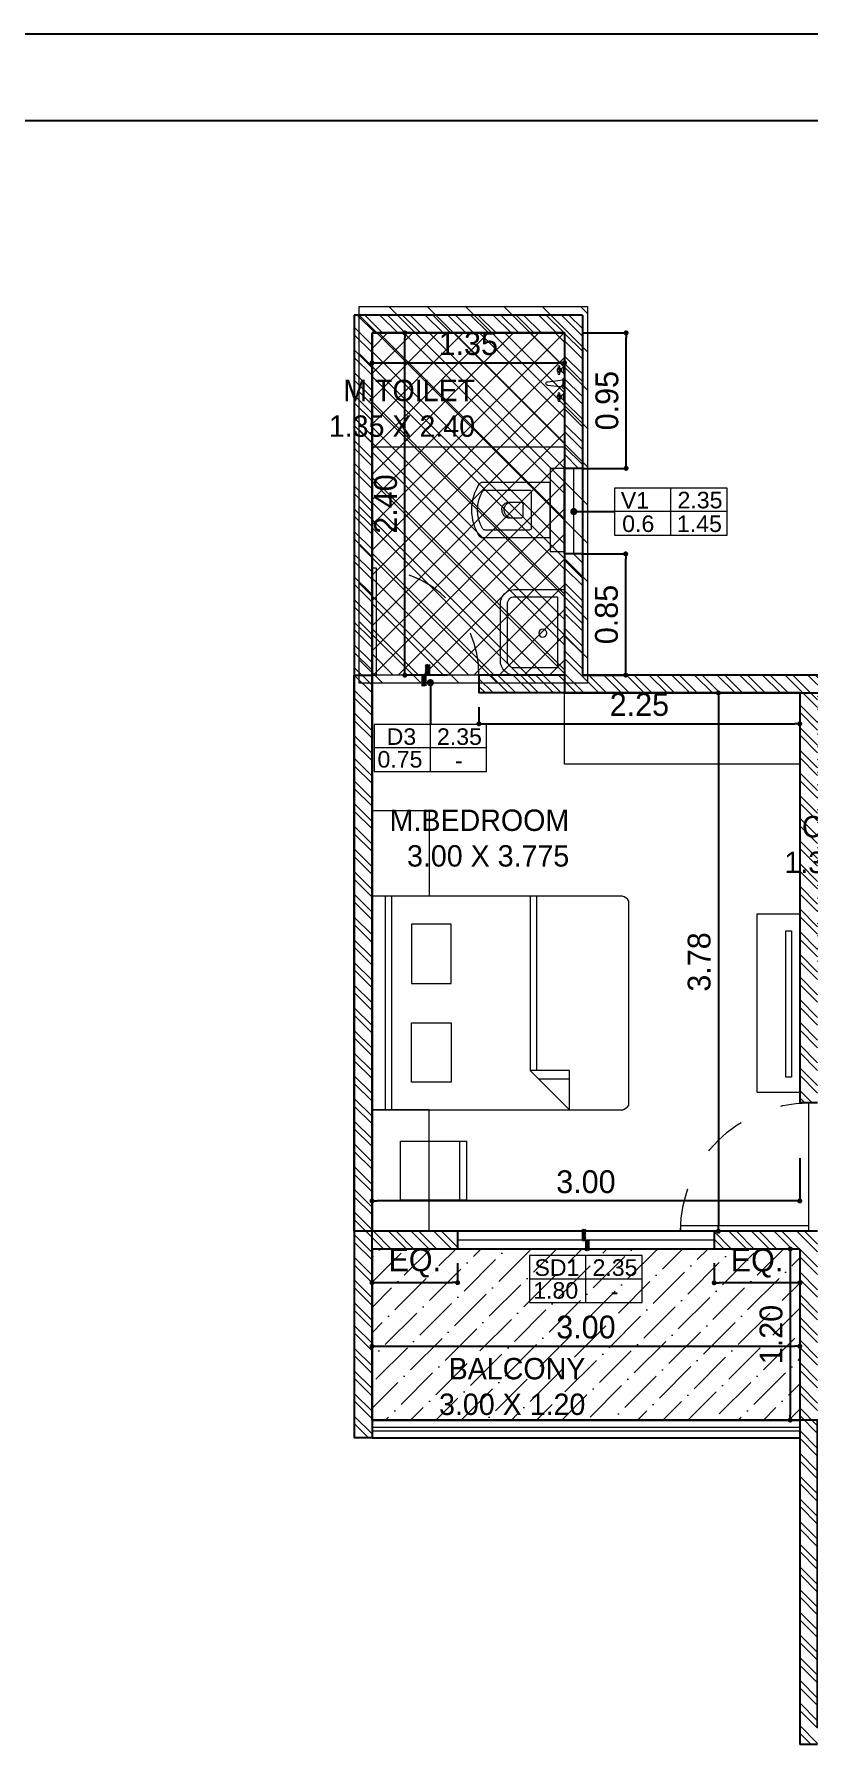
# Model space of a CAD drawing. Header units: metres. Extents: x 494 to 1845, y -666 to 1061.
# Drawn here: x 1786.55 to 1788.337, y 207.692 to 211.649 of the extents above; entities that cross this region are included whole.
import ezdxf

# ---------------------------------------------------------------- set-up
doc = ezdxf.new("R2010")
doc.units = ezdxf.units.M
doc.header["$MEASUREMENT"] = 0
doc.linetypes.add('1', pattern=[0])
doc.linetypes.add('ACAD_ISO02W100', pattern=[15, 12, -3])
doc.layers.get('Defpoints').update_dxf_attribs({"color": 12})
for name, color, linetype in [('A-AREA', 1, 'Continuous'), ('SHEET', 7, 'Continuous'), ('TILE DROP', 180, '1'), ('VDA-TEXT', 250, '1'), ('VDA-WALL BELOW', 8, 'Continuous')]:
    doc.layers.add(name, color=color, linetype=linetype)
for name, color, linetype, lineweight in [('A-Wall Hatch', 8, 'Continuous', 9), ('col hatch', 8, 'Continuous', 13), ('DIMENSION', 8, 'Continuous', 5), ('VDA-DOOR', 23, 'Continuous', 5), ('VDA-DW TAGS', 4, 'Continuous', 9), ('VDA-FURNITURE', 8, 'Continuous', 13), ('VDA-HATCH', 8, 'Continuous', 9), ('VDA-PLUMBING', 8, 'Continuous', 13), ('VDA-RAILING', 25, 'Continuous', 5), ('VDA-SLIDING DOOR', 4, 'Continuous', 9), ('VDA-WALL', 250, 'Continuous', 25), ('VDA-WINDOW', 5, 'Continuous', 9), ('VDA_FURNITURE', 8, 'Continuous', 13)]:
    doc.layers.add(name, color=color, linetype=linetype, lineweight=lineweight)
doc.styles.add('arial', font='arial.ttf', dxfattribs={"height": 0.3})
doc.styles.add('RS', font='GOTHIC.TTF')
doc.dimstyles.new('SMALL-1', dxfattribs={"dimtxt": 0.16, "dimasz": 0.035, "dimexe": 0, "dimexo": 0.1, "dimgap": 0.05, "dimtad": 1, "dimzin": 0, "dimdsep": 46, "dimtxsty": 'RS', "dimblk": 'DOT', "dimcen": 2.5, "dimclrd": 256, "dimclre": 256, "dimclrt": 5, "dimadec": 0, "dimazin": 0, "dimtfac": 1, "dimtdec": 3, "dimtofl": 0, "dimtmove": 0, "dimatfit": 3, "dimfxl": 0, "dimtolj": 1, "dimtzin": 0, "dimarcsym": 0})
pattern_1 = [(135, (-4e-16, 0.375), (-0.00441942, -0.00441942), [])]

# ---------------------------------------------------------------- blocks, each defined once
blk = doc.blocks.new('zw$FB86')
at = {"layer": 'VDA-FURNITURE'}
for points in [[(0, 0.45), (0, 0.1, 0.414214), (0.1, 0), (0.5, 0, 0.414214), (0.6, 0.1), (0.6, 0.45)], [(0.05, 0.4), (0.05, 0.1, 0.414214), (0.1, 0.05), (0.5, 0.05, 0.414214), (0.55, 0.1), (0.55, 0.4)]]:
    blk.add_lwpolyline(points, format="xyb", close=True, dxfattribs=at)
blk.add_circle((0.294, 0.297), 0.0278, dxfattribs=at)
blk = doc.blocks.new('zw$1B49')
at = {"layer": 'VDA-FURNITURE'}
for p, q in [((0, 0), (0.072, 0)), ((0.013, 0.007), (0.059, 0.007)), ((0.026, 0.042), (0.02, 0.042)), ((0.026, 0.036), (0.02, 0.036)), ((0.048, 0.02), (0.024, 0.02)), ((0.026, 0.026), (0.026, 0.052)), ((0.026, 0.052), (0.046, 0.052)), ((0.046, 0.026), (0.026, 0.026)), ((0.046, 0.052), (0.046, 0.026)), ((0.046, 0.042), (0.052, 0.042)), ((0.046, 0.036), (0.052, 0.036)), ((0.091, 0), (0.169, 0)), ((0.117, 0.117), (0.104, 0.013)), ((0.104, 0.013), (0.156, 0.013)), ((0.156, 0.013), (0.143, 0.117)), ((0.189, 0), (0.261, 0)), ((0.202, 0.007), (0.248, 0.007)), ((0.215, 0.042), (0.209, 0.042)), ((0.215, 0.036), (0.209, 0.036)), ((0.237, 0.02), (0.212, 0.02)), ((0.215, 0.026), (0.215, 0.052)), ((0.215, 0.052), (0.235, 0.052)), ((0.235, 0.026), (0.215, 0.026)), ((0.235, 0.052), (0.235, 0.026)), ((0.235, 0.042), (0.241, 0.042)), ((0.235, 0.036), (0.241, 0.036))]:
    blk.add_line(p, q, dxfattribs=at)
for centre in [(0.013, 0.039), (0.036, 0.039), (0.059, 0.039), (0.202, 0.039), (0.225, 0.039), (0.248, 0.039)]:
    blk.add_circle(centre, 0.00728, dxfattribs=at)
for centre, radius, start, end in [((0.13, 0.117), 0.013, 0, 180), ((-0.01, 0.036), 0.0371, 285.2551, 344.7449), ((0.081, 0.036), 0.0371, 195.2551, 254.7449), ((0.11, -0.005), 0.0191, 106.1502, 163.8498), ((0.151, -0.005), 0.0191, 16.1502, 73.8498), ((0.179, 0.036), 0.0371, 285.2551, 344.7449), ((0.27, 0.036), 0.0371, 195.2551, 254.7449)]:
    blk.add_arc(centre, radius, start, end, dxfattribs=at)
blk = doc.blocks.new('zw$2702')
at = {"layer": 'VDA-FURNITURE'}
for p, q in [((0.066, 0.485), (0.55, 0.485)), ((0.55, 0), (0.55, 0.585)), ((0.65, 0.585), (0.55, 0.585)), ((0.55, 0.485), (0.55, 0.1)), ((0.65, 0), (0.65, 0.585)), ((0.089, 0.432), (0.406, 0.432)), ((0.418, 0.42), (0.418, 0.164)), ((0.21, 0.297), (0.211, 0.3)), ((0.21, 0.294), (0.21, 0.297)), ((0.21, 0.292), (0.21, 0.294)), ((0.21, 0.292), (0.21, 0.291)), ((0.21, 0.292), (0.21, 0.292)), ((0.21, 0.291), (0.21, 0.289)), ((0.21, 0.289), (0.21, 0.287)), ((0.21, 0.287), (0.211, 0.283)), ((0.211, 0.305), (0.213, 0.309)), ((0.211, 0.3), (0.211, 0.305)), ((0.211, 0.283), (0.211, 0.279)), ((0.211, 0.279), (0.213, 0.274)), ((0.213, 0.309), (0.214, 0.314)), ((0.213, 0.274), (0.214, 0.269)), ((0.214, 0.314), (0.217, 0.319)), ((0.214, 0.269), (0.217, 0.264)), ((0.217, 0.319), (0.22, 0.324)), ((0.217, 0.264), (0.22, 0.259)), ((0.22, 0.324), (0.223, 0.329)), ((0.22, 0.259), (0.223, 0.254)), ((0.223, 0.329), (0.228, 0.334)), ((0.223, 0.254), (0.228, 0.249)), ((0.228, 0.334), (0.234, 0.338)), ((0.228, 0.249), (0.234, 0.245)), ((0.234, 0.338), (0.24, 0.342)), ((0.234, 0.245), (0.24, 0.242)), ((0.24, 0.342), (0.248, 0.344)), ((0.24, 0.242), (0.248, 0.239)), ((0.248, 0.344), (0.257, 0.346)), ((0.257, 0.346), (0.268, 0.347)), ((0.268, 0.347), (0.278, 0.347)), ((0.278, 0.347), (0.287, 0.347)), ((0.287, 0.347), (0.296, 0.347)), ((0.296, 0.347), (0.303, 0.347)), ((0.303, 0.347), (0.31, 0.347)), ((0.31, 0.347), (0.316, 0.347)), ((0.316, 0.347), (0.321, 0.347)), ((0.321, 0.347), (0.325, 0.347)), ((0.325, 0.347), (0.329, 0.347)), ((0.329, 0.347), (0.332, 0.347)), ((0.332, 0.347), (0.334, 0.347)), ((0.334, 0.347), (0.336, 0.347)), ((0.336, 0.347), (0.338, 0.347)), ((0.338, 0.347), (0.339, 0.347)), ((0.339, 0.347), (0.34, 0.347)), ((0.34, 0.347), (0.342, 0.347)), ((0.342, 0.347), (0.346, 0.347)), ((0.346, 0.347), (0.35, 0.346)), ((0.35, 0.346), (0.354, 0.344)), ((0.35, 0.239), (0.354, 0.242)), ((0.354, 0.344), (0.357, 0.34)), ((0.354, 0.242), (0.357, 0.245)), ((0.357, 0.34), (0.358, 0.337)), ((0.357, 0.245), (0.358, 0.248)), ((0.358, 0.337), (0.359, 0.334)), ((0.358, 0.248), (0.359, 0.251)), ((0.359, 0.334), (0.36, 0.33)), ((0.359, 0.251), (0.36, 0.255)), ((0.36, 0.33), (0.36, 0.326)), ((0.36, 0.326), (0.36, 0.259)), ((0.36, 0.255), (0.36, 0.259)), ((0.089, 0.152), (0.406, 0.152)), ((0.248, 0.239), (0.257, 0.237)), ((0.257, 0.237), (0.268, 0.237)), ((0.268, 0.237), (0.278, 0.237)), ((0.278, 0.237), (0.287, 0.237)), ((0.287, 0.237), (0.296, 0.237)), ((0.296, 0.237), (0.304, 0.237)), ((0.304, 0.237), (0.31, 0.237)), ((0.31, 0.237), (0.316, 0.237)), ((0.316, 0.237), (0.321, 0.237)), ((0.321, 0.237), (0.325, 0.237)), ((0.325, 0.237), (0.329, 0.237)), ((0.329, 0.237), (0.332, 0.237)), ((0.332, 0.237), (0.334, 0.237)), ((0.334, 0.237), (0.336, 0.237)), ((0.336, 0.237), (0.339, 0.237)), ((0.339, 0.237), (0.339, 0.237)), ((0.339, 0.237), (0.34, 0.237)), ((0.34, 0.237), (0.343, 0.237)), ((0.55, 0.1), (0.066, 0.1)), ((0.65, 0), (0.55, 0))]:
    blk.add_line(p, q, dxfattribs=at)
for centre, radius, start, end in [((0.066, 0.473), 0.012, 90, 146.5315), ((0.339, 0.292), 0.339, 146.5315, 213.4685), ((0.288, 0.292), 0.249, 147.4568, 212.5432), ((0.089, 0.42), 0.012, 90, 150.4907), ((0.406, 0.42), 0.012, 0, 90), ((0.285, 0.291), 0.0588, 109.8583, 247.3192), ((0.089, 0.164), 0.012, 209.5093, 270), ((0.334, 0.28), 0.0442, 281.0815, 290.9254), ((0.406, 0.164), 0.012, 270, 0), ((0.066, 0.112), 0.012, 213.4685, 270)]:
    blk.add_arc(centre, radius, start, end, dxfattribs=at)
blk = doc.blocks.new('zw$DE63')
at = {"layer": 'VDA-FURNITURE', "extrusion": (-1.50799e-06, 1.20478e-06, 1)}
for p, q in [((0, 1.465), (0, 0.035)), ((1.8, 1.5), (0.046, 1.5)), ((0.692, 1.223), (0.415, 1.5)), ((0.415, 1.5), (0.415, 1.223)), ((1.8, 1.5), (1.662, 1.5)), ((1.662, 1.5), (1.662, 0)), ((1.708, 0), (1.708, 1.5)), ((1.8, 0), (1.8, 1.5)), ((1.8, 0), (1.8, 1.5)), ((0.635, 1.281), (0.415, 1.281)), ((0.415, 1.223), (0.692, 1.223)), ((0.646, 0), (0.646, 1.223)), ((0.692, 0), (0.692, 1.223)), ((1.246, 0.888), (1.246, 1.304)), ((1.246, 1.304), (1.523, 1.304)), ((1.523, 1.304), (1.523, 0.888)), ((1.523, 0.888), (1.246, 0.888)), ((1.523, 0.612), (1.246, 0.612)), ((1.246, 0.612), (1.246, 0.196)), ((1.523, 0.196), (1.523, 0.612)), ((1.246, 0.196), (1.523, 0.196)), ((0.046, 0), (1.8, 0)), ((1.662, 0), (1.8, 0))]:
    blk.add_line(p, q, dxfattribs=at)
at = {"layer": 'VDA-FURNITURE'}
for centre, start, end in [((0.065, 1.427), 104.4386, 149.3026), ((0.065, 0.073), 210.6974, 255.5614)]:
    blk.add_arc(centre, 0.0756, start, end, dxfattribs=at)
blk = doc.blocks.new('DFV')
at = {"layer": 'VDA_FURNITURE'}
for p, q in [((164.983, 153.532), (164.983, 153.067)), ((164.983, 153.532), (165.397, 153.532)), ((165.397, 153.481), (164.983, 153.481)), ((165.397, 153.067), (165.397, 153.532)), ((164.983, 153.067), (165.397, 153.067))]:
    blk.add_line(p, q, dxfattribs=at)
blk = doc.blocks.new('_Dot')
at = {"color": 0, "linetype": 'ByBlock', "lineweight": -2}
blk.add_line((-0.5, 0), (-1, 0), dxfattribs=at)
at = {"color": 0, "linetype": 'ByBlock', "const_width": 0.5}
blk.add_lwpolyline([(-0.25, 0, 1), (0.25, 0, 1)], format="xyb", close=True, dxfattribs=at)
blk = doc.blocks.new('*D410')
at = {"layer": 'Defpoints', "color": 0, "transparency": 16777216}
for p in [(-1.185, 0.944), (0.165, 0.944), (0.165, 0.734)]:
    blk.add_point(p, dxfattribs=at)
at = {"layer": 'DIMENSION', "lineweight": -2, "transparency": 16777216}
for p, q in [((-1.185, 0.844), (-1.185, 0.734)), ((0.165, 0.844), (0.165, 0.734)), ((-1.15, 0.734), (0.13, 0.734))]:
    blk.add_line(p, q, dxfattribs=at)
at = {"layer": 'DIMENSION', "lineweight": -2, "transparency": 16777216, "xscale": 0.035, "yscale": 0.035, "zscale": 0.035, "rotation": 180}
blk.add_blockref('_Dot', (-1.185, 0.734), dxfattribs=at)
at = {"layer": 'DIMENSION', "lineweight": -2, "transparency": 16777216, "xscale": 0.035, "yscale": 0.035, "zscale": 0.035}
blk.add_blockref('_Dot', (0.165, 0.734), dxfattribs=at)
at = {"layer": 'DIMENSION', "color": 5, "transparency": 16777216, "insert": (-0.51, 0.868), "char_height": 0.16, "attachment_point": 5, "style": 'RS'}
blk.add_mtext('\\A1;1.35', dxfattribs=at)
blk = doc.blocks.new('*D411')
at = {"layer": 'Defpoints', "color": 0, "transparency": 16777216}
for p in [(-0.955, 0.944), (0.165, 0.944), (0.165, -1.456)]:
    blk.add_point(p, dxfattribs=at)
at = {"layer": 'DIMENSION', "lineweight": -2, "transparency": 16777216}
for p, q in [((-0.655, 0.944), (-0.955, 0.944)), ((-0.955, -1.421), (-0.955, 0.909)), ((-0.655, -1.456), (-0.955, -1.456))]:
    blk.add_line(p, q, dxfattribs=at)
at = {"layer": 'DIMENSION', "lineweight": -2, "transparency": 16777216, "xscale": 0.035, "yscale": 0.035, "zscale": 0.035}
for p, rotation in [((-0.955, 0.944), 90), ((-0.955, -1.456), 270)]:
    blk.add_blockref('_Dot', p, dxfattribs=dict(at, rotation=rotation))
at = {"layer": 'DIMENSION', "color": 5, "transparency": 16777216, "insert": (-1.089, -0.256), "char_height": 0.16, "attachment_point": 5, "rotation": 90, "style": 'RS'}
blk.add_mtext('\\A1;2.40', dxfattribs=at)
blk = doc.blocks.new('*D412')
at = {"layer": 'Defpoints', "color": 0, "transparency": 16777216}
for p in [(1.815, -1.581), (1.244, -5.356), (1.815, -5.356)]:
    blk.add_point(p, dxfattribs=at)
at = {"layer": 'DIMENSION', "lineweight": -2, "transparency": 16777216}
for p, q in [((1.544, -1.581), (1.244, -1.581)), ((1.244, -1.616), (1.244, -5.321)), ((1.544, -5.356), (1.244, -5.356))]:
    blk.add_line(p, q, dxfattribs=at)
at = {"layer": 'DIMENSION', "lineweight": -2, "transparency": 16777216, "xscale": 0.035, "yscale": 0.035, "zscale": 0.035}
for p, rotation in [((1.244, -1.581), 90), ((1.244, -5.356), 270)]:
    blk.add_blockref('_Dot', p, dxfattribs=dict(at, rotation=rotation))
at = {"layer": 'DIMENSION', "color": 5, "transparency": 16777216, "insert": (1.11, -3.468), "char_height": 0.16, "attachment_point": 5, "rotation": 90, "style": 'RS'}
blk.add_mtext('\\A1;3.78', dxfattribs=at)
blk = doc.blocks.new('*D413')
at = {"layer": 'Defpoints', "color": 0, "transparency": 16777216}
for p in [(-1.185, -4.456), (1.815, -4.456), (-1.185, -5.144)]:
    blk.add_point(p, dxfattribs=at)
at = {"layer": 'DIMENSION', "lineweight": -2, "transparency": 16777216}
for p, q in [((-1.185, -4.844), (-1.185, -5.144)), ((1.815, -4.844), (1.815, -5.144)), ((1.78, -5.144), (-1.15, -5.144))]:
    blk.add_line(p, q, dxfattribs=at)
at = {"layer": 'DIMENSION', "lineweight": -2, "transparency": 16777216, "xscale": 0.035, "yscale": 0.035, "zscale": 0.035, "rotation": 180}
blk.add_blockref('_Dot', (-1.185, -5.144), dxfattribs=at)
at = {"layer": 'DIMENSION', "lineweight": -2, "transparency": 16777216, "xscale": 0.035, "yscale": 0.035, "zscale": 0.035}
blk.add_blockref('_Dot', (1.815, -5.144), dxfattribs=at)
at = {"layer": 'DIMENSION', "color": 5, "transparency": 16777216, "insert": (0.315, -5.01), "char_height": 0.16, "attachment_point": 5, "style": 'RS'}
blk.add_mtext('\\A1;3.00', dxfattribs=at)
blk = doc.blocks.new('0.9M D')
at = {"layer": 'VDA-DOOR'}
for p, q in [((1526.478, 311.028), (1526.478, 311.927)), ((1526.478, 311.927), (1526.516, 311.927)), ((1526.516, 311.927), (1526.516, 311.028)), ((1526.516, 311.028), (1526.478, 311.028))]:
    blk.add_line(p, q, dxfattribs=at)
at = {"layer": 'VDA-DOOR', "linetype": 'ACAD_ISO02W100', "ltscale": 0.01}
blk.add_arc((1526.478, 311.928), 0.9, 270, 359.9575, dxfattribs=at)
blk = doc.blocks.new('*D420')
at = {"layer": 'Defpoints', "color": 0, "transparency": 16777216}
for p in [(-1.185, -5.481), (-0.585, -5.481), (-0.585, -5.717)]:
    blk.add_point(p, dxfattribs=at)
at = {"layer": 'DIMENSION', "lineweight": -2, "transparency": 16777216}
for p, q in [((-1.185, -5.581), (-1.185, -5.717)), ((-0.585, -5.581), (-0.585, -5.717)), ((-1.15, -5.717), (-0.62, -5.717))]:
    blk.add_line(p, q, dxfattribs=at)
at = {"layer": 'DIMENSION', "lineweight": -2, "transparency": 16777216, "xscale": 0.035, "yscale": 0.035, "zscale": 0.035, "rotation": 180}
blk.add_blockref('_Dot', (-1.185, -5.717), dxfattribs=at)
at = {"layer": 'DIMENSION', "lineweight": -2, "transparency": 16777216, "xscale": 0.035, "yscale": 0.035, "zscale": 0.035}
blk.add_blockref('_Dot', (-0.585, -5.717), dxfattribs=at)
at = {"layer": 'DIMENSION', "color": 5, "transparency": 16777216, "insert": (-0.885, -5.579), "char_height": 0.16, "attachment_point": 5, "style": 'RS'}
blk.add_mtext('\\A1;EQ.', dxfattribs=at)
blk = doc.blocks.new('*D421')
at = {"layer": 'Defpoints', "color": 0, "transparency": 16777216}
for p in [(1.215, -5.481), (1.815, -5.481), (1.215, -5.718)]:
    blk.add_point(p, dxfattribs=at)
at = {"layer": 'DIMENSION', "lineweight": -2, "transparency": 16777216}
for p, q in [((1.215, -5.581), (1.215, -5.718)), ((1.815, -5.581), (1.815, -5.718)), ((1.78, -5.718), (1.25, -5.718))]:
    blk.add_line(p, q, dxfattribs=at)
at = {"layer": 'DIMENSION', "lineweight": -2, "transparency": 16777216, "xscale": 0.035, "yscale": 0.035, "zscale": 0.035, "rotation": 180}
blk.add_blockref('_Dot', (1.215, -5.718), dxfattribs=at)
at = {"layer": 'DIMENSION', "lineweight": -2, "transparency": 16777216, "xscale": 0.035, "yscale": 0.035, "zscale": 0.035}
blk.add_blockref('_Dot', (1.815, -5.718), dxfattribs=at)
at = {"layer": 'DIMENSION', "color": 5, "transparency": 16777216, "insert": (1.515, -5.58), "char_height": 0.16, "attachment_point": 5, "style": 'RS'}
blk.add_mtext('\\A1;EQ.', dxfattribs=at)
blk = doc.blocks.new('*D422')
at = {"layer": 'Defpoints', "color": 0, "transparency": 16777216}
for p in [(-1.185, -5.481), (1.815, -5.481), (1.815, -6.163)]:
    blk.add_point(p, dxfattribs=at)
at = {"layer": 'DIMENSION', "lineweight": -2, "transparency": 16777216}
for p, q in [((-1.185, -5.863), (-1.185, -6.163)), ((1.815, -5.863), (1.815, -6.163)), ((-1.15, -6.163), (1.78, -6.163))]:
    blk.add_line(p, q, dxfattribs=at)
at = {"layer": 'DIMENSION', "lineweight": -2, "transparency": 16777216, "xscale": 0.035, "yscale": 0.035, "zscale": 0.035, "rotation": 180}
blk.add_blockref('_Dot', (-1.185, -6.163), dxfattribs=at)
at = {"layer": 'DIMENSION', "lineweight": -2, "transparency": 16777216, "xscale": 0.035, "yscale": 0.035, "zscale": 0.035}
blk.add_blockref('_Dot', (1.815, -6.163), dxfattribs=at)
at = {"layer": 'DIMENSION', "color": 5, "transparency": 16777216, "insert": (0.315, -6.029), "char_height": 0.16, "attachment_point": 5, "style": 'RS'}
blk.add_mtext('\\A1;3.00', dxfattribs=at)
blk = doc.blocks.new('*D423')
at = {"layer": 'Defpoints', "color": 0, "transparency": 16777216}
for p in [(1.815, -5.481), (1.748, -6.681), (1.815, -6.681)]:
    blk.add_point(p, dxfattribs=at)
at = {"layer": 'DIMENSION', "lineweight": -2, "transparency": 16777216}
for p, q in [((1.748, -5.481), (1.748, -5.481)), ((1.748, -5.516), (1.748, -6.646)), ((1.748, -6.681), (1.748, -6.681))]:
    blk.add_line(p, q, dxfattribs=at)
at = {"layer": 'DIMENSION', "lineweight": -2, "transparency": 16777216, "xscale": 0.035, "yscale": 0.035, "zscale": 0.035}
for p, rotation in [((1.748, -5.481), 90), ((1.748, -6.681), 270)]:
    blk.add_blockref('_Dot', p, dxfattribs=dict(at, rotation=rotation))
at = {"layer": 'DIMENSION', "color": 5, "transparency": 16777216, "insert": (1.614, -6.081), "char_height": 0.16, "attachment_point": 5, "rotation": 90, "style": 'RS'}
blk.add_mtext('\\A1;1.20', dxfattribs=at)
blk = doc.blocks.new('0.75M D')
at = {"layer": 'VDA-DOOR'}
for p, q in [((1526.51, 329.501), (1526.478, 329.501)), ((1526.478, 329.501), (1526.478, 328.752)), ((1526.51, 328.752), (1526.51, 329.501)), ((1526.478, 328.752), (1526.51, 328.752))]:
    blk.add_line(p, q, dxfattribs=at)
at = {"layer": 'VDA-DOOR', "linetype": 'ACAD_ISO02W100', "ltscale": 0.01}
blk.add_arc((1526.478, 328.751), 0.75, 0.0425, 90, dxfattribs=at)
blk = doc.blocks.new('*D424')
at = {"layer": 'Defpoints', "color": 0, "transparency": 16777216}
for p in [(-0.435, -1.581), (1.815, -1.581), (1.815, -1.797)]:
    blk.add_point(p, dxfattribs=at)
at = {"layer": 'DIMENSION', "lineweight": -2, "transparency": 16777216}
for p, q in [((-0.435, -1.681), (-0.435, -1.797)), ((1.815, -1.681), (1.815, -1.797)), ((-0.4, -1.797), (1.78, -1.797))]:
    blk.add_line(p, q, dxfattribs=at)
at = {"layer": 'DIMENSION', "lineweight": -2, "transparency": 16777216, "xscale": 0.035, "yscale": 0.035, "zscale": 0.035, "rotation": 180}
blk.add_blockref('_Dot', (-0.435, -1.797), dxfattribs=at)
at = {"layer": 'DIMENSION', "lineweight": -2, "transparency": 16777216, "xscale": 0.035, "yscale": 0.035, "zscale": 0.035}
blk.add_blockref('_Dot', (1.815, -1.797), dxfattribs=at)
at = {"layer": 'DIMENSION', "color": 5, "transparency": 16777216, "insert": (0.69, -1.663), "char_height": 0.16, "attachment_point": 5, "style": 'RS'}
blk.add_mtext('\\A1;2.25', dxfattribs=at)
blk = doc.blocks.new('*D438')
at = {"layer": 'Defpoints', "color": 0, "transparency": 16777216}
for p in [(0.165, -0.606), (0.594, -0.606), (0.165, -1.456)]:
    blk.add_point(p, dxfattribs=at)
at = {"layer": 'DIMENSION', "lineweight": -2, "transparency": 16777216}
for p, q in [((0.294, -0.606), (0.594, -0.606)), ((0.594, -1.421), (0.594, -0.641)), ((0.294, -1.456), (0.594, -1.456))]:
    blk.add_line(p, q, dxfattribs=at)
at = {"layer": 'DIMENSION', "lineweight": -2, "transparency": 16777216, "xscale": 0.035, "yscale": 0.035, "zscale": 0.035}
for p, rotation in [((0.594, -0.606), 90), ((0.594, -1.456), 270)]:
    blk.add_blockref('_Dot', p, dxfattribs=dict(at, rotation=rotation))
at = {"layer": 'DIMENSION', "color": 5, "transparency": 16777216, "insert": (0.46, -1.031), "char_height": 0.16, "attachment_point": 5, "rotation": 90, "style": 'RS'}
blk.add_mtext('\\A1;0.85', dxfattribs=at)
blk = doc.blocks.new('*D439')
at = {"layer": 'Defpoints', "color": 0, "transparency": 16777216}
for p in [(0.165, 0.944), (0.597, 0.944), (0.165, -0.006)]:
    blk.add_point(p, dxfattribs=at)
at = {"layer": 'DIMENSION', "lineweight": -2, "transparency": 16777216}
for p, q in [((0.297, 0.944), (0.597, 0.944)), ((0.597, 0.029), (0.597, 0.909)), ((0.297, -0.006), (0.597, -0.006))]:
    blk.add_line(p, q, dxfattribs=at)
at = {"layer": 'DIMENSION', "lineweight": -2, "transparency": 16777216, "xscale": 0.035, "yscale": 0.035, "zscale": 0.035}
for p, rotation in [((0.597, 0.944), 90), ((0.597, -0.006), 270)]:
    blk.add_blockref('_Dot', p, dxfattribs=dict(at, rotation=rotation))
at = {"layer": 'DIMENSION', "color": 5, "transparency": 16777216, "insert": (0.463, 0.469), "char_height": 0.16, "attachment_point": 5, "rotation": 90, "style": 'RS'}
blk.add_mtext('\\A1;0.95', dxfattribs=at)
blk = doc.blocks.new('V1')
at = {"layer": 'VDA-DW TAGS'}
for p, q in [((1525.346, 322.826), (1525.346, 323.156)), ((1525.741, 322.991), (1524.951, 322.991))]:
    blk.add_line(p, q, dxfattribs=at)
blk.add_lwpolyline([(1525.741, 323.156), (1524.951, 323.156), (1524.951, 322.826), (1525.741, 322.826)], close=True, dxfattribs=at)
at = {"layer": 'VDA-DW TAGS', "char_height": 0.116, "attachment_point": 8, "style": 'arial'}
for s, insert, width in [('V1', (1525.094, 323.012), 0.28229), ('2.35', (1525.55, 323.012), 0.28229), ('0.6', (1525.117, 322.846), 0.27584), ('1.45', (1525.546, 322.846), 0.36617)]:
    blk.add_mtext(s, dxfattribs=dict(at, insert=insert, width=width))
blk = doc.blocks.new('D3 F')
at = {"layer": 'VDA-DW TAGS'}
for p, q in [((1526.936, 319.9), (1526.936, 320.231)), ((1527.33, 320.066), (1526.541, 320.066))]:
    blk.add_line(p, q, dxfattribs=at)
blk.add_lwpolyline([(1527.33, 320.231), (1526.541, 320.231), (1526.541, 319.9), (1527.33, 319.9)], close=True, dxfattribs=at)
at = {"layer": 'VDA-DW TAGS', "char_height": 0.116, "attachment_point": 8, "style": 'arial'}
for s, insert, width in [('D3', (1526.733, 320.086), 0.28229), ('2.35', (1527.14, 320.086), 0.28229), ('0.75', (1526.723, 319.927), 0.27584), ('-', (1527.136, 319.921), 0.36617)]:
    blk.add_mtext(s, dxfattribs=dict(at, insert=insert, width=width))
blk = doc.blocks.new('TT-level diff-flat-14')
at = {"layer": 'TILE DROP'}
h = blk.add_hatch(dxfattribs=at)
h.set_pattern_fill('ANSI31', color=256, scale=0.05, angle=90, style=0)
h.set_pattern_definition(pattern_1)
h.paths.add_polyline_path([(-0.075, 0.025), (-0.075, 0), (0, 0), (0, 0.025)])
h = blk.add_hatch(dxfattribs=at)
h.set_pattern_fill('ANSI31', color=256, scale=0.05, angle=90, style=0)
h.set_pattern_definition(pattern_1)
h.paths.add_polyline_path([(0, 0), (0, -0.025), (0.075, -0.025), (0.075, 0)])
for points in [[(0, 0), (-0.075, 0)], [(0.075, -0.025), (0, -0.025), (0, 0), (-0.075, 0)]]:
    blk.add_lwpolyline(points, dxfattribs=at)
blk = doc.blocks.new('SD3')
at = {"layer": 'VDA-DW TAGS'}
for p, q in [((1531.724, 314.268), (1531.724, 314.599)), ((1532.119, 314.433), (1531.329, 314.433))]:
    blk.add_line(p, q, dxfattribs=at)
blk.add_lwpolyline([(1532.119, 314.599), (1531.329, 314.599), (1531.329, 314.268), (1532.119, 314.268)], close=True, dxfattribs=at)
at = {"layer": 'VDA-DW TAGS', "char_height": 0.116, "attachment_point": 8, "style": 'arial'}
for s, insert, width in [('SD1', (1531.521, 314.454), 0.28229), ('2.35', (1531.928, 314.454), 0.28229), ('1.80', (1531.512, 314.294), 0.27584), ('-', (1531.924, 314.288), 0.36617)]:
    blk.add_mtext(s, dxfattribs=dict(at, insert=insert, width=width))
blk = doc.blocks.new('AFDADSFADSF')
at = {"layer": 'A-Wall Hatch', "ltscale": 0.1}
h = blk.add_hatch(dxfattribs=at)
h.set_pattern_fill('ANSI32', color=256, scale=0.3, angle=270)
h.set_pattern_definition([(315, (5.06504, -8.95583), (0.0795495, 0.0795495), []), (315, (5.06504, -9.00886), (0.0795495, 0.0795495), [])])
h.paths.add_polyline_path([(3.29, 0.644), (3.415, 0.644), (3.415, 1.544), (6.765, 1.544), (6.765, -1.881), (5.515, -1.881), (5.515, -2.006), (7.24, -2.006), (7.24, -1.881), (6.89, -1.881), (6.89, -0.531), (7.24, -0.531), (7.24, -0.406), (6.89, -0.406), (6.89, 1.669), (3.29, 1.669)])
h.paths.add_polyline_path([(-1.31, -6.806), (-1.185, -6.806), (-1.185, 0.944), (0.165, 0.944), (0.165, -0.006), (0.29, -0.006), (0.29, 1.069), (-1.31, 1.069)])
h.paths.add_polyline_path([(-0.435, -1.581), (1.815, -1.581), (1.815, -4.456), (1.94, -4.456), (1.94, -1.581), (2.315, -1.581), (2.315, -1.456), (0.29, -1.456), (0.29, -0.606), (0.165, -0.606), (0.165, -1.456), (-0.435, -1.456)])
h.paths.add_polyline_path([(2.84, -5.481), (4.94, -5.481), (4.94, -8.956), (5.065, -8.956), (5.065, -5.356), (2.84, -5.356)])
h.paths.add_polyline_path([(7.365, -5.481), (7.365, -7.406), (7.49, -7.406), (7.49, -5.481), (8.365, -5.481), (8.365, -0.406), (8.24, -0.406), (8.24, -5.356), (7.365, -5.356)])
h.paths.add_polyline_path([(2.915, -1.581), (2.915, -1.456), (3.29, -1.456), (3.29, -0.556), (3.415, -0.556), (3.415, -1.456), (4.315, -1.456), (4.315, -2.006), (4.19, -2.006), (4.19, -1.581), (3.415, -1.581), (3.415, -4.456), (3.29, -4.456), (3.29, -3.656), (2.69, -3.656), (2.69, -3.531), (3.29, -3.531), (3.29, -1.581), (2.921, -1.581), (2.921, -1.581)])
h.paths.add_polyline_path([(1.215, -5.481), (1.815, -5.481), (1.815, -8.956), (1.94, -8.956), (1.94, -5.356), (1.215, -5.356)])
h.paths.add_polyline_path([(-1.185, -5.481), (-1.185, -5.356), (-0.585, -5.356), (-0.585, -5.481)])
h.paths.add_polyline_path([(6.865, -5.481), (6.865, -5.356), (7.365, -5.356), (7.365, -5.481)])
at = {"layer": 'VDA-HATCH'}
h = blk.add_hatch(dxfattribs=at)
h.set_pattern_fill('ANSI36', color=43)
h.set_pattern_definition([(45, (-42512.66198, 14913.07377), (0.06629126074, 0.24306795603), [0.3125, -0.0625, 0, -0.0625])])
h.paths.add_polyline_path([(5.065, -7.281), (7.365, -7.281), (7.365, -5.481), (5.065, -5.481)])
h.paths.add_polyline_path([(-1.185, -6.681), (1.815, -6.681), (1.815, -5.481), (-1.185, -5.481)])
h.paths.add_polyline_path([(4.315, -1.456), (3.415, -1.456), (3.415, 1.544), (4.315, 1.544)])
h = blk.add_hatch(dxfattribs=at)
h.set_pattern_fill('ANSI37', color=43)
h.set_pattern_definition([(45, (-42544.27575, 14916.82377), (-0.08838834765, 0.08838834765), []), (135, (-42544.27575, 14916.82377), (-0.08838834765, -0.08838834765), [])])
h.paths.add_polyline_path([(0.165, -1.456), (-1.185, -1.456), (-1.185, 0.944), (0.165, 0.944)])
h.paths.add_polyline_path([(3.29, -3.531), (1.94, -3.531), (1.94, -1.581), (3.29, -1.581)])
blk.add_lwpolyline([(-1.185, -5.356), (-1.31, -5.356), (-1.31, -1.456), (-1.185, -1.456)], close=True)
at = {"layer": 'A-AREA'}
blk.add_lwpolyline([(-1.185, 0.944), (0.165, 0.944), (0.165, -1.581), (3.415, -1.581), (3.415, 1.544), (6.765, 1.544), (6.765, -0.531), (7.24, -0.531), (7.24, -0.406), (8.24, -0.406), (8.24, -5.356), (7.365, -5.356), (7.365, -7.281), (4.94, -7.281), (4.94, -8.831), (1.94, -8.831), (1.94, -6.681), (-1.185, -6.681), (-1.185, 0.944)], dxfattribs=at)
at = {"layer": 'VDA-DOOR'}
for p, q in [((-0.435, -1.456), (-1.185, -1.456)), ((1.878, -5.356), (1.878, -4.456))]:
    blk.add_line(p, q, dxfattribs=at)
at = {"layer": 'VDA-FURNITURE'}
for p, q in [((-1.185, 0.144), (0.165, 0.144)), ((0.165, -2.081), (0.165, -1.581)), ((1.815, -2.081), (0.165, -2.081)), ((1.515, -4.381), (1.515, -3.131)), ((1.515, -3.131), (1.815, -3.131)), ((1.515, -4.381), (1.815, -4.381))]:
    blk.add_line(p, q, dxfattribs=at)
for points in [[(-0.785, -3.006), (-1.185, -3.006), (-1.185, -2.406), (-0.785, -2.406)], [(1.757, -4.276), (1.718, -4.276), (1.718, -3.25), (1.757, -3.25)], [(-0.785, -4.506), (-1.185, -4.506), (-1.185, -5.356), (-0.785, -5.356)]]:
    blk.add_lwpolyline(points, close=True, dxfattribs=at)
at = {"layer": 'VDA-RAILING'}
for p, q in [((-1.185, -6.731), (1.815, -6.731)), ((-1.185, -6.756), (1.815, -6.756))]:
    blk.add_line(p, q, dxfattribs=at)
at = {"layer": 'VDA-SLIDING DOOR'}
blk.add_line((1.215, -5.418), (-0.585, -5.418), dxfattribs=at)
at = {"layer": 'VDA-WALL'}
for p, q in [((-1.31, 1.069), (-1.31, -6.806)), ((0.29, 1.069), (-1.31, 1.069)), ((0.29, 1.069), (0.29, -0.006)), ((-1.185, 0.944), (-1.185, -5.356)), ((0.165, 0.944), (-1.185, 0.944)), ((0.165, 0.944), (0.165, -0.006)), ((0.29, -0.006), (0.165, -0.006)), ((0.165, -0.606), (0.165, -1.456)), ((0.29, -0.606), (0.165, -0.606)), ((0.29, -0.606), (0.29, -1.456)), ((0.165, -1.456), (-0.435, -1.456)), ((-0.435, -1.456), (-0.435, -1.581)), ((2.315, -1.456), (0.29, -1.456)), ((1.815, -1.581), (-0.435, -1.581)), ((1.815, -1.581), (1.815, -4.456)), ((1.94, -4.456), (1.815, -4.456)), ((-0.585, -5.356), (-1.185, -5.356)), ((-0.585, -5.356), (-0.585, -5.481)), ((1.94, -5.356), (1.215, -5.356)), ((1.215, -5.356), (1.215, -5.481)), ((-1.185, -5.481), (-1.185, -6.806)), ((-0.585, -5.481), (-1.185, -5.481)), ((1.815, -5.481), (1.215, -5.481)), ((1.815, -5.481), (1.815, -8.956)), ((-1.185, -6.806), (-1.31, -6.806)), ((1.94, -8.956), (1.815, -8.956))]:
    blk.add_line(p, q, dxfattribs=at)
at = {"layer": 'VDA-WALL BELOW'}
for p, q in [((0.165, -0.606), (0.165, -0.006)), ((0.29, -0.006), (0.29, -0.606)), ((1.215, -5.356), (-0.585, -5.356)), ((1.215, -5.481), (-0.585, -5.481)), ((-1.185, -6.681), (1.815, -6.681)), ((-1.185, -6.806), (1.815, -6.806))]:
    blk.add_line(p, q, dxfattribs=at)
at = {"layer": 'VDA-WINDOW'}
blk.add_line((0.227, -0.006), (0.227, -0.606), dxfattribs=at)
at = {"rotation": 90}
blk.add_blockref('TT-level diff-flat-14', (-0.81, -1.456), dxfattribs=at)
at = {"xscale": -1, "rotation": 270}
blk.add_blockref('TT-level diff-flat-14', (0.315, -5.418), dxfattribs=at)
blk.add_blockref('SD3', (-1531.409, -320.125))
at = {"layer": 'VDA-FURNITURE', "rotation": 180.0000002734843}
blk.add_blockref('zw$DE63', (0.615, -3.006), dxfattribs=at)
at = {"layer": 'VDA-FURNITURE', "extrusion": (-2.00688e-08, 0.000111805, 1), "xscale": -1.000054247983929, "yscale": 1.000054247983927, "zscale": 1.00005424798392, "rotation": 269.9850941057657}
blk.add_blockref('DFV', (-154.103, -170.09, -0.019), dxfattribs=at)
at = {"layer": 'VDA-HATCH'}
for name, p in [('V1', (-1524.435, -323.3)), ('0.75M D', (-1527.663, -330.208)), ('D3 F', (-1527.712, -322.033))]:
    blk.add_blockref(name, p, dxfattribs=at)
at = {"layer": 'VDA-HATCH', "xscale": -1, "rotation": 270}
blk.add_blockref('0.9M D', (-310.049, -1531.834), dxfattribs=at)
at = {"layer": 'VDA-PLUMBING', "xscale": -1}
for name, p, rotation in [('zw$1B49', (0.165, 0.719), 90.00000027372565), ('zw$2702', (-0.485, -0.006), 180.0000002735317), ('zw$FB86', (-0.285, -1.456), 270.0000002737259)]:
    blk.add_blockref(name, p, dxfattribs=dict(at, rotation=rotation))
at = {"layer": 'VDA-TEXT', "char_height": 0.15, "width": 1.314504061156185e-11, "style": 'arial'}
for s, insert, attachment_point in [('\\pi0.58006;{\\fCentury Gothic|b0|i0|c0|p34;M.TOILET  }\\P\\pi0.47855;{\\fCentury Gothic|b0|i0|c0|p34;1.35 X 2.40}', (-0.462, 0.213), 9), ('\\pi0.63661;{\\fCentury Gothic|b0|i0|c0|p34;M.BEDROOM  }\\P\\pi0.71268;{\\fCentury Gothic|b0|i0|c0|p34;3.00 X 3.775}', (0.198, -2.801), 9), ('\\pi0.58873;{\\fCentury Gothic|b0|i0|c0|p34;C.TOILET  }\\P\\pi0.47733;{\\fCentury Gothic|b0|i0|c0|p34;1.35 X 1.95}', (2.733, -2.444), 3), ('\\pi0.53255;{\\fCentury Gothic|b0|i0|c0|p34;BALCONY  }\\P\\pi0.51205;{\\fCentury Gothic|b0|i0|c0|p34;3.00 X 1.20}', (0.311, -6.245), 3)]:
    blk.add_mtext(s, dxfattribs=dict(at, insert=insert, attachment_point=attachment_point))
at = {"layer": 'DIMENSION', "color": 5}
dim = blk.add_linear_dim(base=(0.165, 0.734), p1=(-1.185, 0.944), p2=(0.165, 0.944), dimstyle='SMALL-1', dxfattribs=at)
dim.commit()
dim.dimension.update_dxf_attribs({"geometry": '*D410', "text_midpoint": (-0.51, 0.734), "dimtype": 160})
dim = blk.add_linear_dim(base=(-0.955, 0.944), p1=(0.165, -1.456), p2=(0.165, 0.944), angle=90, dimstyle='SMALL-1', dxfattribs=at)
dim.commit()
dim.dimension.update_dxf_attribs({"geometry": '*D411', "text_midpoint": (-1.089, -0.256)})
at = {"layer": 'DIMENSION'}
for base, p1, p2, picture, middle in [((0.597, 0.944), (0.165, -0.006), (0.165, 0.944), '*D439', (0.463, 0.469)), ((0.594, -0.606), (0.165, -1.456), (0.165, -0.606), '*D438', (0.46, -1.031)), ((1.748, -6.681), (1.815, -5.481), (1.815, -6.681), '*D423', (1.614, -6.081))]:
    dim = blk.add_linear_dim(base=base, p1=p1, p2=p2, angle=90, dimstyle='SMALL-1', dxfattribs=at)
    dim.commit()
    dim.dimension.update_dxf_attribs({"geometry": picture, "text_midpoint": middle})
for base, p1, p2, picture, middle in [((1.815, -1.797), (-0.435, -1.581), (1.815, -1.581), '*D424', (0.69, -1.797)), ((1.815, -6.163), (-1.185, -5.481), (1.815, -5.481), '*D422', (0.315, -6.163))]:
    dim = blk.add_linear_dim(base=base, p1=p1, p2=p2, dimstyle='SMALL-1', dxfattribs=at)
    dim.commit()
    dim.dimension.update_dxf_attribs({"geometry": picture, "text_midpoint": middle, "dimtype": 160})
dim = blk.add_linear_dim(base=(1.243526509, -5.355828685), p1=(1.815036736, -1.580828685), p2=(1.815036736, -5.355828685), angle=90, dimstyle='SMALL-1', dxfattribs=at)
dim.commit()
dim.dimension.update_dxf_attribs({"geometry": '*D412', "text_midpoint": (1.243526509, -3.468328685), "dimtype": 160})
dim = blk.add_linear_dim(base=(-1.185, -5.144), p1=(1.815, -4.456), p2=(-1.185, -4.456), dimstyle='SMALL-1', dxfattribs=at)
dim.commit()
dim.dimension.update_dxf_attribs({"geometry": '*D413', "text_midpoint": (0.315, -5.01)})
for base, p1, p2, picture, middle in [((-0.585, -5.717), (-1.185, -5.481), (-0.585, -5.481), '*D420', (-0.885, -5.579)), ((1.215, -5.718), (1.815, -5.481), (1.215, -5.481), '*D421', (1.515, -5.58))]:
    dim = blk.add_linear_dim(base=base, p1=p1, p2=p2, text='EQ.', dimstyle='SMALL-1', dxfattribs=at)
    dim.commit()
    dim.dimension.update_dxf_attribs({"geometry": picture, "text_midpoint": middle})
for points in [[(0.23, -0.309), (0.516, -0.309)], [(-0.776, -1.509), (-0.776, -1.802)]]:
    blk.add_leader(points, dimstyle='SMALL-1', override={"dimasz": 0.05, "dimclrd": 4, "dimldrblk": 'Dot'}, dxfattribs=at)

msp = doc.modelspace()

# ---------------------------------------------------------------- hatches: boundary and pattern name
at = {"layer": 'col hatch'}
h = msp.add_hatch(dxfattribs=at)
h.set_pattern_fill('ANSI31', color=6, scale=0.5, angle=270)
h.set_pattern_definition([(315, (429.6696, -91.47869), (0.0441941738, 0.0441941738), [])])
h.paths.add_polyline_path([(1787.2998, 210.1514), (1787.8264, 210.1514), (1787.8264, 211.0211), (1787.2998, 211.0211)])

# ---------------------------------------------------------------- linework, layer by layer
at = {"layer": 'col hatch', "color": 6}
msp.add_lwpolyline([(1787.2998, 211.0211), (1787.8264, 211.0211), (1787.8264, 210.1514), (1787.2998, 210.1514)], close=True, dxfattribs=at)
at = {"layer": 'SHEET'}
for points in [[(1790.9507, 211.6492), (1779.6918, 211.6492), (1779.6918, 195.7259), (1790.9507, 195.7259)], [(1790.7507, 211.4492), (1779.8918, 211.4492), (1779.8918, 195.9259), (1790.7507, 195.9259)]]:
    msp.add_lwpolyline(points, close=True, dxfattribs=at)

# ---------------------------------------------------------------- block references
at = {"xscale": 0.329071765895551, "yscale": 0.329071765895551, "zscale": 0.329071765895551}
msp.add_blockref('AFDADSFADSF', (1787.7193, 210.6494), dxfattribs=at)

doc.saveas('drawing.dxf')
